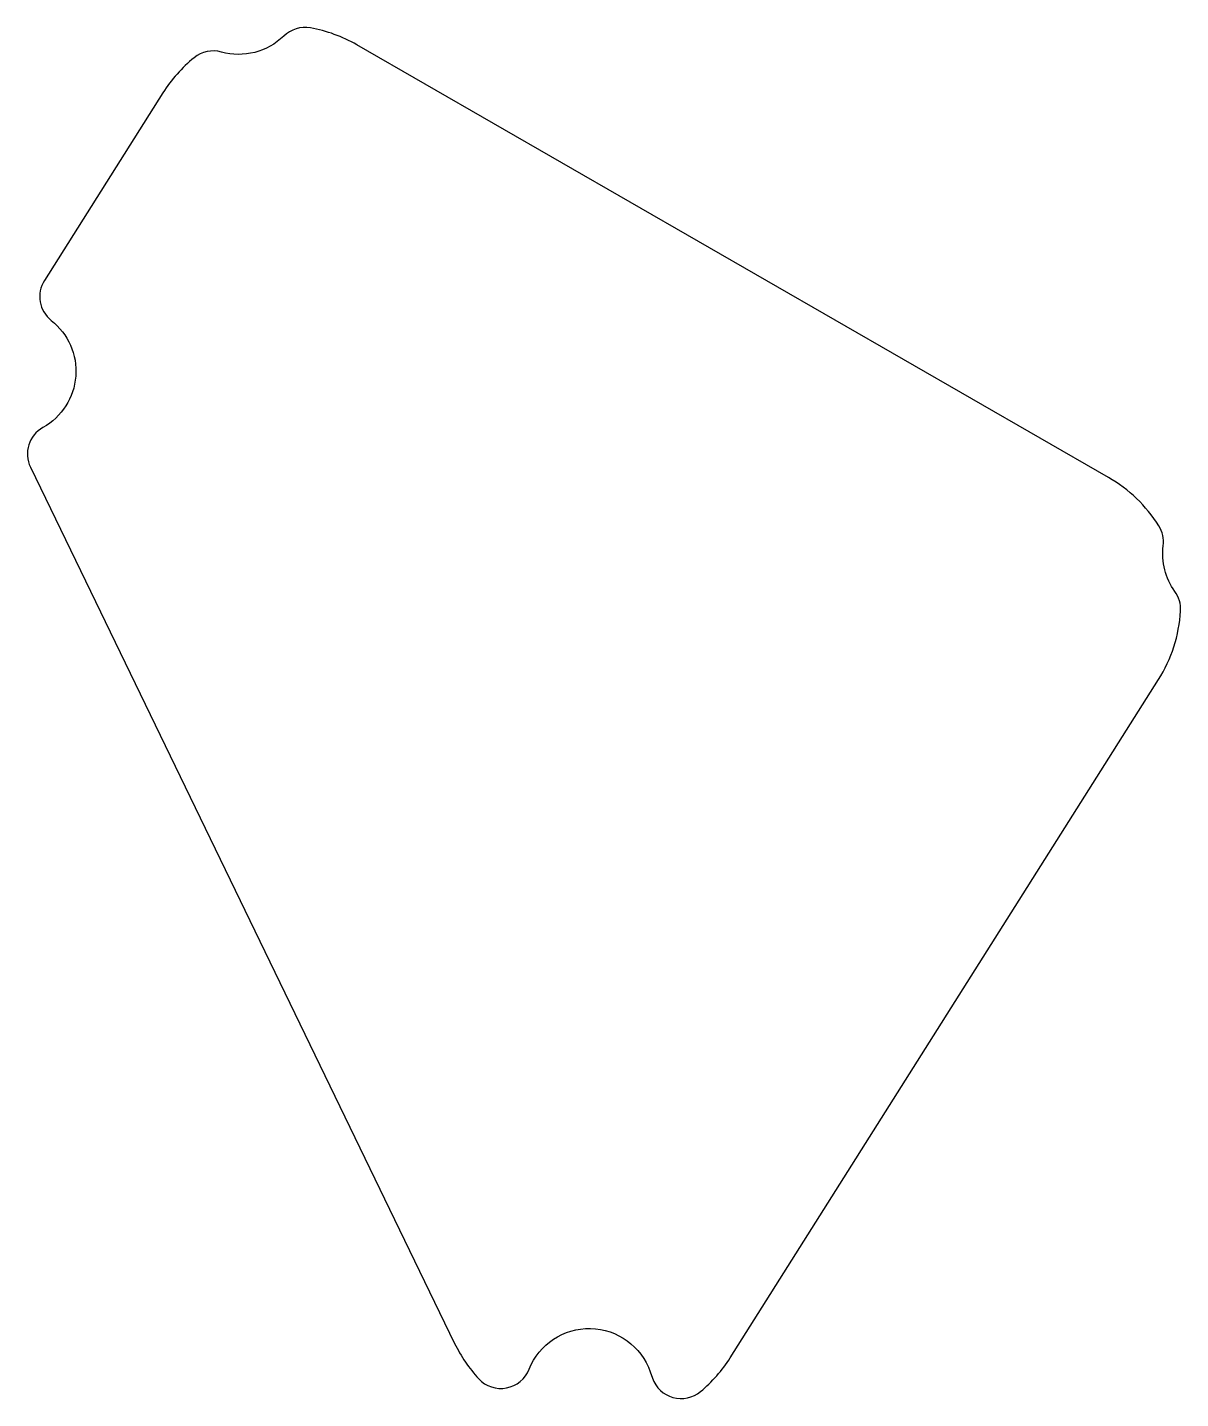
# Model space of a CAD drawing. Header units: millimetres. Extents: x 48 to 199, y 24 to 205.
import ezdxf

# ---------------------------------------------------------------- set-up
doc = ezdxf.new("R2010")
doc.units = ezdxf.units.MM
doc.header["$MEASUREMENT"] = 0

msp = doc.modelspace()

# ---------------------------------------------------------------- linework, layer by layer
msp.add_lwpolyline([(73.08, 201.5, 0.242377), (69.5, 200.75, 0.082098), (65.38, 196.12), (49.79, 171.44, 0.384078), (50.69, 166.16, -0.53451), (49.59, 152.07, 0.396778), (47.94, 146.84), (103.8, 31.47, 0.074391), (106.97, 26.83, 0.551823), (113.62, 28.08, -0.694909), (129.55, 27.75), (129.85, 26.9, 0.52349), (136.18, 25.14, 0.078543), (140.1, 29.6), (196.48, 118.88, 0.126745), (199.39, 127.9, 0.172649), (198.64, 130.48, -0.189351), (197.1, 136.5, 0.172649), (196.52, 139.12, 0.122749), (189.9, 145.49), (90.92, 202.45, 0.086295), (84.8, 204.68, 0.242377), (81.3, 203.6, -0.26729)], format="xyb", close=True)

doc.saveas('drawing.dxf')
